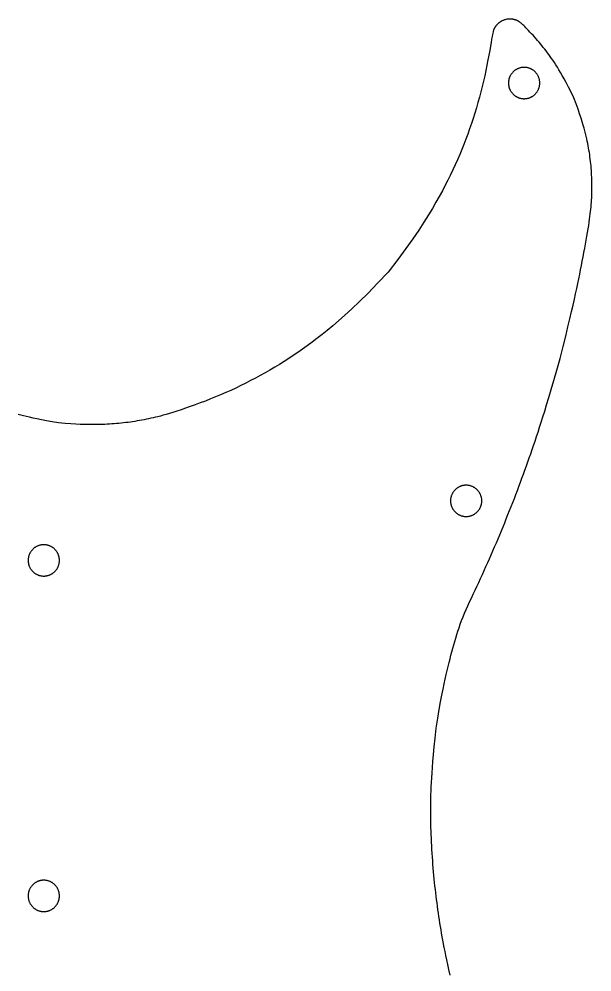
# Model space of a CAD drawing. Header units: millimetres. Extents: x 172 to 387, y 262 to 533.
# Drawn here: x 282 to 367.7, y 390.3 to 533 of the extents above; entities that cross this region are included whole.
import ezdxf

# ---------------------------------------------------------------- set-up
doc = ezdxf.new("R2010")
doc.units = ezdxf.units.MM
doc.layers.add('Contur', color=10, linetype='Continuous')
doc.layers.add('Suruburi', color=6, linetype='Continuous')

msp = doc.modelspace()

# ---------------------------------------------------------------- linework, layer by layer
at = {"layer": 'Contur'}
msp.add_lwpolyline([(346.49, 389.85), (346.3, 390.7), (346.13, 391.46), (345.98, 392.15), (345.85, 392.8), (345.73, 393.41), (345.62, 393.99), (345.51, 394.55), (345.41, 395.09), (345.31, 395.61), (345.22, 396.13), (345.14, 396.64), (345.06, 397.14), (344.97, 397.64), (344.9, 398.15), (344.82, 398.65), (344.75, 399.15), (344.67, 399.66), (344.61, 400.16), (344.54, 400.67), (344.47, 401.17), (344.41, 401.68), (344.35, 402.19), (344.29, 402.69), (344.23, 403.21), (344.18, 403.73), (344.13, 404.25), (344.08, 404.78), (344.03, 405.32), (343.98, 405.87), (343.93, 406.42), (343.89, 406.98), (343.85, 407.54), (343.81, 408.11), (343.77, 408.67), (343.74, 409.23), (343.71, 409.79), (343.69, 410.34), (343.66, 410.89), (343.64, 411.43), (343.63, 411.97), (343.62, 412.51), (343.61, 413.04), (343.6, 413.57), (343.6, 414.11), (343.6, 414.64), (343.6, 415.17), (343.61, 415.72), (343.62, 416.28), (343.63, 416.85), (343.65, 417.44), (343.68, 418.06), (343.71, 418.71), (343.74, 419.39), (343.79, 420.13), (343.84, 420.94), (343.91, 421.85), (344, 422.87), (344.11, 424.02), (344.25, 425.34), (344.42, 426.83), (344.66, 428.31), (344.88, 429.61), (345.08, 430.75), (345.27, 431.76), (345.45, 432.65), (345.61, 433.45), (345.77, 434.17), (345.92, 434.84), (346.06, 435.47), (346.2, 436.07), (346.35, 436.65), (346.48, 437.2), (346.62, 437.74), (346.76, 438.27), (346.9, 438.79), (347.05, 439.3), (347.19, 439.81), (347.34, 440.32), (347.5, 440.84), (347.66, 441.35), (347.84, 441.87), (348.02, 442.4), (348.22, 442.93), (348.43, 443.48), (348.66, 444.03), (348.9, 444.59), (349.15, 445.15), (349.41, 445.73), (349.68, 446.31), (349.95, 446.89), (350.23, 447.48), (350.5, 448.06), (350.78, 448.65), (351.05, 449.24), (351.32, 449.83), (351.59, 450.42), (351.86, 451.02), (352.12, 451.61), (352.38, 452.2), (352.65, 452.8), (352.9, 453.39), (353.16, 453.99), (353.42, 454.59), (353.67, 455.18), (353.92, 455.78), (354.17, 456.38), (354.42, 456.98), (354.67, 457.58), (354.91, 458.18), (355.15, 458.79), (355.39, 459.39), (355.63, 459.99), (355.87, 460.6), (356.11, 461.21), (356.34, 461.81), (356.57, 462.42), (356.8, 463.03), (357.03, 463.63), (357.25, 464.24), (357.47, 464.85), (357.7, 465.46), (357.92, 466.08), (358.13, 466.69), (358.35, 467.3), (358.56, 467.91), (358.78, 468.53), (358.99, 469.16), (359.21, 469.81), (359.43, 470.47), (359.66, 471.16), (359.89, 471.88), (360.13, 472.64), (360.39, 473.44), (360.66, 474.3), (360.95, 475.25), (361.27, 476.31), (361.63, 477.51), (362.02, 478.87), (362.47, 480.42), (362.97, 482.19), (363.42, 483.96), (363.81, 485.53), (364.14, 486.9), (364.43, 488.12), (364.69, 489.2), (364.91, 490.17), (365.11, 491.05), (365.29, 491.87), (365.45, 492.64), (365.61, 493.39), (365.76, 494.1), (365.9, 494.78), (366.03, 495.45), (366.16, 496.1), (366.29, 496.75), (366.41, 497.39), (366.53, 498.02), (366.65, 498.66), (366.76, 499.28), (366.87, 499.89), (366.97, 500.48), (367.06, 501.05), (367.15, 501.59), (367.24, 502.1), (367.31, 502.57), (367.37, 503.01), (367.43, 503.42), (367.48, 503.8), (367.52, 504.17), (367.56, 504.52), (367.59, 504.87), (367.62, 505.21), (367.65, 505.55), (367.67, 505.89), (367.69, 506.23), (367.7, 506.57), (367.71, 506.91), (367.72, 507.25), (367.73, 507.59), (367.73, 507.93), (367.73, 508.27), (367.72, 508.61), (367.71, 508.95), (367.7, 509.29), (367.68, 509.63), (367.66, 509.97), (367.64, 510.31), (367.62, 510.65), (367.59, 510.99), (367.55, 511.33), (367.52, 511.66), (367.48, 512), (367.43, 512.34), (367.39, 512.68), (367.34, 513.01), (367.28, 513.35), (367.22, 513.68), (367.16, 514.02), (367.1, 514.37), (367.02, 514.71), (366.95, 515.07), (366.86, 515.44), (366.77, 515.83), (366.66, 516.23), (366.55, 516.66), (366.43, 517.11), (366.28, 517.61), (366.1, 518.16), (365.89, 518.79), (365.65, 519.49), (365.36, 520.28), (365.02, 521.18), (364.6, 522.04), (364.22, 522.8), (363.88, 523.46), (363.57, 524.04), (363.28, 524.55), (363.02, 525), (362.78, 525.4), (362.55, 525.77), (362.32, 526.12), (362.11, 526.46), (361.9, 526.77), (361.69, 527.08), (361.48, 527.37), (361.28, 527.65), (361.08, 527.93), (360.87, 528.2), (360.66, 528.47), (360.45, 528.74), (360.24, 529), (360.02, 529.27), (359.81, 529.53), (359.58, 529.79), (359.36, 530.04), (359.13, 530.3), (358.91, 530.55), (358.68, 530.79), (358.45, 531.03), (358.24, 531.26), (358.03, 531.47), (357.84, 531.67), (357.67, 531.84), (357.52, 531.99), (357.39, 532.12), (357.28, 532.22), (357.19, 532.31), (357.11, 532.38), (357.04, 532.43), (356.99, 532.48), (356.94, 532.51), (356.89, 532.55), (356.84, 532.58), (356.79, 532.61), (356.74, 532.64), (356.69, 532.66), (356.64, 532.69), (356.59, 532.72), (356.54, 532.74), (356.49, 532.76), (356.43, 532.79), (356.38, 532.81), (356.33, 532.83), (356.27, 532.85), (356.21, 532.86), (356.15, 532.88), (356.08, 532.9), (356.02, 532.91), (355.94, 532.93), (355.86, 532.94), (355.78, 532.95), (355.68, 532.96), (355.57, 532.97), (355.45, 532.98), (355.3, 532.98), (355.14, 532.98), (354.98, 532.94), (354.84, 532.91), (354.72, 532.88), (354.62, 532.84), (354.53, 532.81), (354.44, 532.78), (354.37, 532.75), (354.3, 532.72), (354.24, 532.69), (354.18, 532.66), (354.13, 532.62), (354.07, 532.59), (354.02, 532.56), (353.97, 532.53), (353.92, 532.5), (353.88, 532.46), (353.83, 532.43), (353.79, 532.39), (353.74, 532.36), (353.7, 532.32), (353.66, 532.28), (353.62, 532.24), (353.57, 532.2), (353.54, 532.16), (353.5, 532.12), (353.46, 532.08), (353.42, 532.03), (353.38, 531.99), (353.35, 531.94), (353.32, 531.9), (353.28, 531.85), (353.25, 531.8), (353.22, 531.75), (353.19, 531.71), (353.16, 531.66), (353.13, 531.61), (353.1, 531.56), (353.08, 531.5), (353.05, 531.45), (353.03, 531.4), (353.01, 531.35), (352.98, 531.28), (352.96, 531.19), (352.93, 531.06), (352.89, 530.89), (352.84, 530.65), (352.78, 530.35), (352.71, 529.96), (352.63, 529.48), (352.53, 528.91), (352.42, 528.28), (352.29, 527.59), (352.15, 526.85), (352, 526.07), (351.84, 525.28), (351.67, 524.47), (351.49, 523.67), (351.29, 522.87), (351.09, 522.07), (350.88, 521.27), (350.66, 520.47), (350.43, 519.68), (350.19, 518.89), (349.94, 518.1), (349.68, 517.32), (349.41, 516.54), (349.13, 515.76), (348.85, 514.99), (348.55, 514.22), (348.24, 513.45), (347.93, 512.69), (347.6, 511.93), (347.27, 511.18), (346.92, 510.42), (346.55, 509.66), (346.17, 508.88), (345.77, 508.09), (345.33, 507.27), (344.87, 506.43), (344.38, 505.55), (343.85, 504.63), (343.26, 503.65), (342.58, 502.58), (341.81, 501.4), (340.91, 500.09), (339.86, 498.62), (338.65, 496.97), (337.24, 495.11), (335.64, 493.42), (334.21, 491.96), (332.93, 490.68), (331.78, 489.58), (330.74, 488.63), (329.8, 487.79), (328.93, 487.05), (328.1, 486.37), (327.32, 485.74), (326.56, 485.15), (325.83, 484.59), (325.11, 484.06), (324.41, 483.56), (323.71, 483.08), (323.02, 482.61), (322.33, 482.16), (321.64, 481.71), (320.93, 481.28), (320.23, 480.85), (319.52, 480.43), (318.8, 480.02), (318.08, 479.62), (317.35, 479.23), (316.62, 478.85), (315.89, 478.47), (315.15, 478.11), (314.4, 477.75), (313.65, 477.4), (312.9, 477.06), (312.14, 476.74), (311.38, 476.42), (310.62, 476.11), (309.85, 475.8), (309.09, 475.52), (308.33, 475.24), (307.6, 474.98), (306.89, 474.73), (306.22, 474.5), (305.58, 474.29), (305, 474.1), (304.46, 473.94), (303.98, 473.79), (303.54, 473.66), (303.13, 473.55), (302.75, 473.45), (302.39, 473.36), (302.04, 473.28), (301.7, 473.21), (301.36, 473.13), (301.02, 473.07), (300.68, 473), (300.34, 472.93), (299.99, 472.87), (299.65, 472.82), (299.31, 472.76), (298.96, 472.71), (298.62, 472.66), (298.27, 472.61), (297.93, 472.57), (297.58, 472.53), (297.24, 472.49), (296.89, 472.46), (296.55, 472.42), (296.2, 472.39), (295.85, 472.37), (295.5, 472.35), (295.15, 472.33), (294.78, 472.31), (294.41, 472.29), (294.02, 472.28), (293.61, 472.28), (293.19, 472.27), (292.74, 472.27), (292.26, 472.28), (291.73, 472.29), (291.13, 472.31), (290.46, 472.35), (289.7, 472.4), (288.84, 472.46), (287.87, 472.55), (286.9, 472.7), (286.05, 472.85), (285.3, 472.99), (284.64, 473.12), (284.06, 473.24), (283.54, 473.36), (283.07, 473.47), (282.64, 473.58), (282.23, 473.69), (281.83, 473.79)], dxfattribs=at)
at = {"layer": 'Suruburi'}
for points in [[(359.84, 522.8), (359.86, 522.87), (359.88, 522.95), (359.89, 523.02), (359.9, 523.1), (359.91, 523.18), (359.92, 523.25), (359.92, 523.33), (359.92, 523.41), (359.92, 523.48), (359.92, 523.56), (359.91, 523.64), (359.9, 523.71), (359.89, 523.79), (359.88, 523.86), (359.86, 523.94), (359.84, 524.01), (359.82, 524.09), (359.8, 524.16), (359.77, 524.23), (359.75, 524.3), (359.72, 524.37), (359.68, 524.44), (359.65, 524.51), (359.61, 524.58), (359.57, 524.64), (359.53, 524.71), (359.49, 524.77), (359.44, 524.83), (359.39, 524.89), (359.34, 524.95), (359.29, 525.01), (359.24, 525.06), (359.18, 525.12), (359.13, 525.17), (359.07, 525.22), (359.01, 525.27), (358.95, 525.31), (358.88, 525.36), (358.82, 525.4), (358.75, 525.44), (358.68, 525.47), (358.62, 525.51), (358.55, 525.54), (358.48, 525.57), (358.41, 525.6), (358.33, 525.63), (358.26, 525.65), (358.19, 525.67), (358.11, 525.69), (358.04, 525.71), (357.96, 525.72), (357.89, 525.73), (357.81, 525.74), (357.73, 525.75), (357.66, 525.75), (357.58, 525.75), (357.5, 525.75), (357.43, 525.75), (357.35, 525.74), (357.27, 525.73), (357.2, 525.72), (357.12, 525.71), (357.05, 525.69), (356.97, 525.67), (356.9, 525.65), (356.83, 525.63), (356.75, 525.6), (356.68, 525.57), (356.61, 525.54), (356.54, 525.51), (356.47, 525.47), (356.41, 525.44), (356.34, 525.4), (356.28, 525.36), (356.21, 525.31), (356.15, 525.27), (356.09, 525.22), (356.03, 525.17), (355.98, 525.12), (355.92, 525.06), (355.87, 525.01), (355.82, 524.95), (355.77, 524.89), (355.72, 524.83), (355.67, 524.77), (355.63, 524.71), (355.59, 524.64), (355.55, 524.58), (355.51, 524.51), (355.48, 524.44), (355.44, 524.37), (355.41, 524.3), (355.38, 524.23), (355.36, 524.16), (355.33, 524.09), (355.31, 524.01), (355.3, 523.94), (355.28, 523.86), (355.27, 523.79), (355.25, 523.71), (355.25, 523.64), (355.24, 523.56), (355.24, 523.48), (355.23, 523.41), (355.24, 523.33), (355.24, 523.25), (355.25, 523.18), (355.25, 523.1), (355.27, 523.02), (355.28, 522.95), (355.3, 522.87), (355.31, 522.8), (355.33, 522.72), (355.36, 522.65), (355.38, 522.58), (355.41, 522.51), (355.44, 522.44), (355.48, 522.37), (355.51, 522.3), (355.55, 522.23), (355.59, 522.17), (355.63, 522.1), (355.67, 522.04), (355.72, 521.98), (355.77, 521.92), (355.82, 521.86), (355.87, 521.8), (355.92, 521.75), (355.98, 521.69), (356.03, 521.64), (356.09, 521.59), (356.15, 521.54), (356.21, 521.5), (356.28, 521.46), (356.34, 521.41), (356.41, 521.37), (356.47, 521.34), (356.54, 521.3), (356.61, 521.27), (356.68, 521.24), (356.75, 521.21), (356.83, 521.18), (356.9, 521.16), (356.97, 521.14), (357.05, 521.12), (357.12, 521.11), (357.2, 521.09), (357.27, 521.08), (357.35, 521.07), (357.43, 521.07), (357.5, 521.06), (357.58, 521.06), (357.66, 521.06), (357.73, 521.07), (357.81, 521.07), (357.89, 521.08), (357.96, 521.09), (358.04, 521.11), (358.11, 521.12), (358.19, 521.14), (358.26, 521.16), (358.33, 521.18), (358.41, 521.21), (358.48, 521.24), (358.55, 521.27), (358.62, 521.3), (358.68, 521.34), (358.75, 521.37), (358.82, 521.41), (358.88, 521.46), (358.95, 521.5), (359.01, 521.54), (359.07, 521.59), (359.13, 521.64), (359.18, 521.69), (359.24, 521.75), (359.29, 521.8), (359.34, 521.86), (359.39, 521.92), (359.44, 521.98), (359.49, 522.04), (359.53, 522.1), (359.57, 522.17), (359.61, 522.23), (359.65, 522.3), (359.68, 522.37), (359.72, 522.44), (359.75, 522.51), (359.77, 522.58), (359.8, 522.65), (359.82, 522.72)], [(349.5, 458.59), (349.57, 458.61), (349.65, 458.63), (349.72, 458.66), (349.79, 458.69), (349.86, 458.72), (349.93, 458.75), (350, 458.79), (350.07, 458.82), (350.13, 458.86), (350.2, 458.9), (350.26, 458.95), (350.32, 458.99), (350.38, 459.04), (350.44, 459.09), (350.5, 459.14), (350.55, 459.19), (350.61, 459.25), (350.66, 459.31), (350.71, 459.37), (350.75, 459.43), (350.8, 459.49), (350.84, 459.55), (350.89, 459.61), (350.93, 459.68), (350.96, 459.75), (351, 459.82), (351.03, 459.89), (351.06, 459.96), (351.09, 460.03), (351.11, 460.1), (351.14, 460.17), (351.16, 460.25), (351.18, 460.32), (351.19, 460.4), (351.21, 460.47), (351.22, 460.55), (351.23, 460.62), (351.23, 460.7), (351.24, 460.78), (351.24, 460.85), (351.24, 460.93), (351.23, 461.01), (351.23, 461.08), (351.22, 461.16), (351.21, 461.24), (351.19, 461.31), (351.18, 461.39), (351.16, 461.46), (351.14, 461.53), (351.11, 461.61), (351.09, 461.68), (351.06, 461.75), (351.03, 461.82), (351, 461.89), (350.96, 461.96), (350.93, 462.03), (350.89, 462.09), (350.84, 462.16), (350.8, 462.22), (350.75, 462.28), (350.71, 462.34), (350.66, 462.4), (350.61, 462.46), (350.55, 462.51), (350.5, 462.56), (350.44, 462.62), (350.38, 462.67), (350.32, 462.71), (350.26, 462.76), (350.2, 462.8), (350.13, 462.84), (350.07, 462.88), (350, 462.92), (349.93, 462.96), (349.86, 462.99), (349.79, 463.02), (349.72, 463.05), (349.65, 463.07), (349.57, 463.1), (349.5, 463.12), (349.43, 463.14), (349.35, 463.15), (349.28, 463.17), (349.2, 463.18), (349.12, 463.19), (349.05, 463.19), (348.97, 463.2), (348.89, 463.2), (348.82, 463.2), (348.74, 463.19), (348.66, 463.19), (348.59, 463.18), (348.51, 463.17), (348.44, 463.15), (348.36, 463.14), (348.29, 463.12), (348.21, 463.1), (348.14, 463.07), (348.07, 463.05), (348, 463.02), (347.93, 462.99), (347.86, 462.96), (347.79, 462.92), (347.72, 462.88), (347.66, 462.84), (347.59, 462.8), (347.53, 462.76), (347.47, 462.71), (347.41, 462.67), (347.35, 462.62), (347.29, 462.56), (347.24, 462.51), (347.18, 462.46), (347.13, 462.4), (347.08, 462.34), (347.03, 462.28), (346.99, 462.22), (346.94, 462.16), (346.9, 462.09), (346.86, 462.03), (346.83, 461.96), (346.79, 461.89), (346.76, 461.82), (346.73, 461.75), (346.7, 461.68), (346.67, 461.61), (346.65, 461.53), (346.63, 461.46), (346.61, 461.39), (346.59, 461.31), (346.58, 461.24), (346.57, 461.16), (346.56, 461.08), (346.55, 461.01), (346.55, 460.93), (346.55, 460.85), (346.55, 460.78), (346.55, 460.7), (346.56, 460.62), (346.57, 460.55), (346.58, 460.47), (346.59, 460.4), (346.61, 460.32), (346.63, 460.25), (346.65, 460.17), (346.67, 460.1), (346.7, 460.03), (346.73, 459.96), (346.76, 459.89), (346.79, 459.82), (346.83, 459.75), (346.86, 459.68), (346.9, 459.61), (346.94, 459.55), (346.99, 459.49), (347.03, 459.43), (347.08, 459.37), (347.13, 459.31), (347.18, 459.25), (347.24, 459.19), (347.29, 459.14), (347.35, 459.09), (347.41, 459.04), (347.47, 458.99), (347.53, 458.95), (347.59, 458.9), (347.66, 458.86), (347.72, 458.82), (347.79, 458.79), (347.86, 458.75), (347.93, 458.72), (348, 458.69), (348.07, 458.66), (348.14, 458.63), (348.21, 458.61), (348.29, 458.59), (348.36, 458.57), (348.44, 458.55), (348.51, 458.54), (348.59, 458.53), (348.66, 458.52), (348.74, 458.51), (348.82, 458.51), (348.89, 458.51), (348.97, 458.51), (349.05, 458.51), (349.12, 458.52), (349.2, 458.53), (349.28, 458.54), (349.35, 458.55), (349.43, 458.57)], [(287.32, 453.6), (287.26, 453.65), (287.21, 453.7), (287.15, 453.75), (287.09, 453.8), (287.03, 453.85), (286.96, 453.89), (286.9, 453.93), (286.83, 453.97), (286.76, 454.01), (286.7, 454.04), (286.63, 454.08), (286.56, 454.11), (286.49, 454.14), (286.41, 454.16), (286.34, 454.19), (286.27, 454.21), (286.19, 454.23), (286.12, 454.24), (286.04, 454.26), (285.97, 454.27), (285.89, 454.28), (285.81, 454.28), (285.74, 454.29), (285.66, 454.29), (285.58, 454.29), (285.51, 454.28), (285.43, 454.28), (285.35, 454.27), (285.28, 454.26), (285.2, 454.24), (285.13, 454.23), (285.05, 454.21), (284.98, 454.19), (284.91, 454.16), (284.83, 454.14), (284.76, 454.11), (284.69, 454.08), (284.62, 454.04), (284.55, 454.01), (284.49, 453.97), (284.42, 453.93), (284.36, 453.89), (284.29, 453.85), (284.23, 453.8), (284.17, 453.75), (284.11, 453.7), (284.06, 453.65), (284, 453.6), (283.95, 453.54), (283.9, 453.49), (283.85, 453.43), (283.8, 453.37), (283.75, 453.31), (283.71, 453.24), (283.67, 453.18), (283.63, 453.11), (283.59, 453.05), (283.56, 452.98), (283.52, 452.91), (283.49, 452.84), (283.46, 452.77), (283.44, 452.7), (283.42, 452.62), (283.39, 452.55), (283.38, 452.47), (283.36, 452.4), (283.35, 452.32), (283.33, 452.25), (283.33, 452.17), (283.32, 452.09), (283.32, 452.02), (283.31, 451.94), (283.32, 451.86), (283.32, 451.79), (283.33, 451.71), (283.33, 451.64), (283.35, 451.56), (283.36, 451.48), (283.38, 451.41), (283.39, 451.33), (283.42, 451.26), (283.44, 451.19), (283.46, 451.12), (283.49, 451.04), (283.52, 450.97), (283.56, 450.9), (283.59, 450.84), (283.63, 450.77), (283.67, 450.7), (283.71, 450.64), (283.75, 450.58), (283.8, 450.51), (283.85, 450.45), (283.9, 450.4), (283.95, 450.34), (284, 450.28), (284.06, 450.23), (284.11, 450.18), (284.17, 450.13), (284.23, 450.08), (284.29, 450.04), (284.36, 449.99), (284.42, 449.95), (284.49, 449.91), (284.55, 449.87), (284.62, 449.84), (284.69, 449.81), (284.76, 449.77), (284.83, 449.75), (284.91, 449.72), (284.98, 449.7), (285.05, 449.68), (285.13, 449.66), (285.2, 449.64), (285.28, 449.63), (285.35, 449.62), (285.43, 449.61), (285.51, 449.6), (285.58, 449.6), (285.66, 449.6), (285.74, 449.6), (285.81, 449.6), (285.89, 449.61), (285.97, 449.62), (286.04, 449.63), (286.12, 449.64), (286.19, 449.66), (286.27, 449.68), (286.34, 449.7), (286.41, 449.72), (286.49, 449.75), (286.56, 449.77), (286.63, 449.81), (286.7, 449.84), (286.76, 449.87), (286.83, 449.91), (286.9, 449.95), (286.96, 449.99), (287.03, 450.04), (287.09, 450.08), (287.15, 450.13), (287.21, 450.18), (287.26, 450.23), (287.32, 450.28), (287.37, 450.34), (287.42, 450.4), (287.47, 450.45), (287.52, 450.51), (287.57, 450.58), (287.61, 450.64), (287.65, 450.7), (287.69, 450.77), (287.73, 450.84), (287.76, 450.9), (287.8, 450.97), (287.83, 451.04), (287.85, 451.12), (287.88, 451.19), (287.9, 451.26), (287.92, 451.33), (287.94, 451.41), (287.96, 451.48), (287.97, 451.56), (287.98, 451.64), (287.99, 451.71), (288, 451.79), (288, 451.86), (288, 451.94), (288, 452.02), (288, 452.09), (287.99, 452.17), (287.98, 452.25), (287.97, 452.32), (287.96, 452.4), (287.94, 452.47), (287.92, 452.55), (287.9, 452.62), (287.88, 452.7), (287.85, 452.77), (287.83, 452.84), (287.8, 452.91), (287.76, 452.98), (287.73, 453.05), (287.69, 453.11), (287.65, 453.18), (287.61, 453.24), (287.57, 453.31), (287.52, 453.37), (287.47, 453.43), (287.42, 453.49), (287.37, 453.54)], [(287.92, 402.33), (287.9, 402.4), (287.88, 402.48), (287.85, 402.55), (287.83, 402.62), (287.8, 402.69), (287.76, 402.76), (287.73, 402.83), (287.69, 402.9), (287.65, 402.96), (287.61, 403.03), (287.57, 403.09), (287.52, 403.15), (287.47, 403.21), (287.42, 403.27), (287.37, 403.33), (287.32, 403.38), (287.26, 403.44), (287.21, 403.49), (287.15, 403.54), (287.09, 403.58), (287.03, 403.63), (286.96, 403.67), (286.9, 403.71), (286.83, 403.75), (286.76, 403.79), (286.7, 403.83), (286.63, 403.86), (286.56, 403.89), (286.49, 403.92), (286.41, 403.94), (286.34, 403.97), (286.27, 403.99), (286.19, 404.01), (286.12, 404.02), (286.04, 404.04), (285.97, 404.05), (285.89, 404.06), (285.81, 404.06), (285.74, 404.07), (285.66, 404.07), (285.58, 404.07), (285.51, 404.06), (285.43, 404.06), (285.35, 404.05), (285.28, 404.04), (285.2, 404.02), (285.13, 404.01), (285.05, 403.99), (284.98, 403.97), (284.91, 403.94), (284.83, 403.92), (284.76, 403.89), (284.69, 403.86), (284.62, 403.83), (284.55, 403.79), (284.49, 403.75), (284.42, 403.71), (284.36, 403.67), (284.29, 403.63), (284.23, 403.58), (284.17, 403.54), (284.11, 403.49), (284.06, 403.44), (284, 403.38), (283.95, 403.33), (283.9, 403.27), (283.85, 403.21), (283.8, 403.15), (283.75, 403.09), (283.71, 403.03), (283.67, 402.96), (283.63, 402.9), (283.59, 402.83), (283.56, 402.76), (283.52, 402.69), (283.49, 402.62), (283.46, 402.55), (283.44, 402.48), (283.42, 402.4), (283.39, 402.33), (283.38, 402.26), (283.36, 402.18), (283.35, 402.11), (283.33, 402.03), (283.33, 401.95), (283.32, 401.88), (283.32, 401.8), (283.31, 401.72), (283.32, 401.65), (283.32, 401.57), (283.33, 401.49), (283.33, 401.42), (283.35, 401.34), (283.36, 401.27), (283.38, 401.19), (283.39, 401.12), (283.42, 401.04), (283.44, 400.97), (283.46, 400.9), (283.49, 400.83), (283.52, 400.76), (283.56, 400.69), (283.59, 400.62), (283.63, 400.55), (283.67, 400.49), (283.71, 400.42), (283.75, 400.36), (283.8, 400.3), (283.85, 400.24), (283.9, 400.18), (283.95, 400.12), (284, 400.07), (284.06, 400.01), (284.11, 399.96), (284.17, 399.91), (284.23, 399.86), (284.29, 399.82), (284.36, 399.77), (284.42, 399.73), (284.49, 399.69), (284.55, 399.66), (284.62, 399.62), (284.69, 399.59), (284.76, 399.56), (284.83, 399.53), (284.91, 399.5), (284.98, 399.48), (285.05, 399.46), (285.13, 399.44), (285.2, 399.42), (285.28, 399.41), (285.35, 399.4), (285.43, 399.39), (285.51, 399.38), (285.58, 399.38), (285.66, 399.38), (285.74, 399.38), (285.81, 399.38), (285.89, 399.39), (285.97, 399.4), (286.04, 399.41), (286.12, 399.42), (286.19, 399.44), (286.27, 399.46), (286.34, 399.48), (286.41, 399.5), (286.49, 399.53), (286.56, 399.56), (286.63, 399.59), (286.7, 399.62), (286.76, 399.66), (286.83, 399.69), (286.9, 399.73), (286.96, 399.77), (287.03, 399.82), (287.09, 399.86), (287.15, 399.91), (287.21, 399.96), (287.26, 400.01), (287.32, 400.07), (287.37, 400.12), (287.42, 400.18), (287.47, 400.24), (287.52, 400.3), (287.57, 400.36), (287.61, 400.42), (287.65, 400.49), (287.69, 400.55), (287.73, 400.62), (287.76, 400.69), (287.8, 400.76), (287.83, 400.83), (287.85, 400.9), (287.88, 400.97), (287.9, 401.04), (287.92, 401.12), (287.94, 401.19), (287.96, 401.27), (287.97, 401.34), (287.98, 401.42), (287.99, 401.49), (288, 401.57), (288, 401.65), (288, 401.72), (288, 401.8), (288, 401.88), (287.99, 401.95), (287.98, 402.03), (287.97, 402.11), (287.96, 402.18), (287.94, 402.26)]]:
    msp.add_lwpolyline(points, close=True, dxfattribs=at)

doc.saveas('drawing.dxf')
